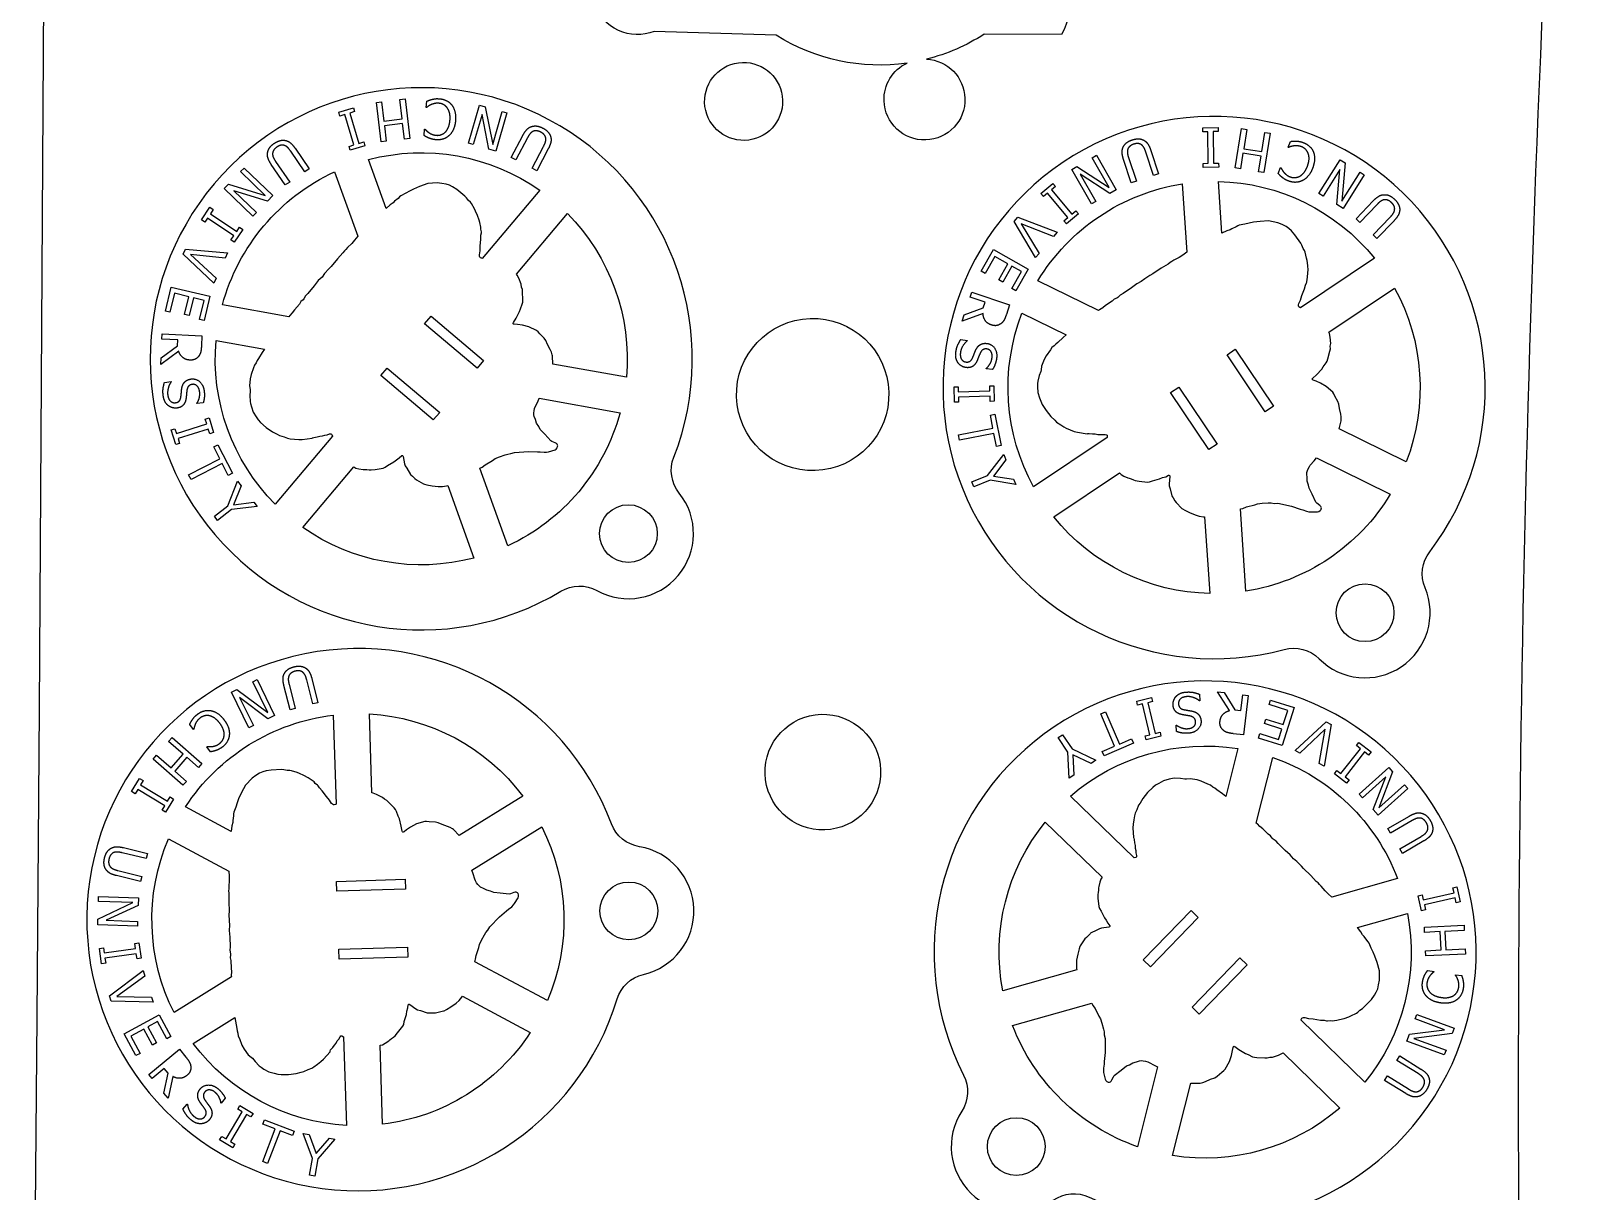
# Model space of a CAD drawing. Header units: millimetres. Extents: x 0 to 86, y 0 to 264.
# Drawn here: x 0 to 85.7, y 35.2 to 99.4 of the extents above; entities that cross this region are included whole.
import ezdxf

# ---------------------------------------------------------------- set-up
doc = ezdxf.new("R2010")
doc.units = ezdxf.units.MM
doc.layers.add('SCRAP_OUTLINE', color=8, linetype='Continuous')

msp = doc.modelspace()

# ---------------------------------------------------------------- linework, layer by layer
for points in [[(31.318, 68.397, 0.821365), (35.872, 73.795, -0.267689), (35.571, 75.771, 6.023346), (29.32, 68.362, -0.267689)], [(71.28, 64.626, 0.821365), (77.147, 68.559, -0.267689), (77.402, 70.541, 6.023346), (69.35, 65.142, -0.267689)], [(24.976, 86.777), (24.944, 86.782), (24.874, 86.812), (24.843, 86.847), (24.821, 86.907), (24.819, 86.972), (24.864, 87.187), (24.866, 87.449), (24.902, 87.846), (24.897, 88.063), (24.924, 88.195), (24.925, 88.246), (24.89, 88.401), (24.894, 88.504), (24.838, 88.76), (24.804, 88.891), (24.718, 89.147), (24.608, 89.394), (24.544, 89.513), (24.375, 89.811), (24.325, 89.88), (24.213, 89.981), (24.103, 90.124), (24.008, 90.217), (23.568, 90.583), (23.326, 90.736), (23.152, 90.821), (22.968, 90.889), (22.732, 90.924), (22.478, 90.95), (21.955, 90.914), (21.507, 90.758), (21.169, 90.613), (20.951, 90.499), (20.737, 90.376), (20.463, 90.235), (20.398, 90.182), (20.314, 90.095), (20.12, 89.939), (20.041, 89.846), (19.883, 89.74), (19.655, 89.544), (18.682, 92.241, -0.221398), (28.155, 90.545)], [(10.594, 84.207, -0.221398), (16.8, 91.563), (18.085, 88.003), (17.91, 87.788), (17.749, 87.605), (17.516, 87.375), (17.432, 87.276), (17.347, 87.199), (17.265, 87.083), (16.959, 86.755), (16.605, 86.336), (16.475, 86.206), (16.252, 85.942), (16.106, 85.746), (15.902, 85.546), (15.68, 85.254), (15.326, 84.835), (15.194, 84.707), (15.1, 84.538), (15.055, 84.485), (14.928, 84.386), (14.854, 84.249), (14.579, 83.923), (14.459, 83.758), (14.319, 83.61), (14.277, 83.547)], [(55.718, 85.535, -0.221398), (63.711, 90.895), (63.964, 87.119), (63.738, 86.961), (63.531, 86.829), (63.245, 86.673), (63.136, 86.6), (63.033, 86.55), (62.922, 86.461), (62.538, 86.23), (62.082, 85.924), (61.921, 85.836), (61.634, 85.643), (61.44, 85.496), (61.188, 85.359), (60.895, 85.14), (60.439, 84.834), (60.277, 84.748), (60.14, 84.611), (60.082, 84.573), (59.933, 84.512), (59.824, 84.401), (59.469, 84.164), (59.309, 84.038), (59.133, 83.935), (59.076, 83.886)], [(70.251, 84.041), (70.221, 84.055), (70.162, 84.103), (70.142, 84.145), (70.138, 84.209), (70.154, 84.272), (70.256, 84.466), (70.33, 84.717), (70.474, 85.09), (70.529, 85.299), (70.592, 85.418), (70.607, 85.468), (70.616, 85.627), (70.648, 85.724), (70.664, 85.986), (70.668, 86.121), (70.656, 86.391), (70.618, 86.658), (70.59, 86.79), (70.509, 87.123), (70.48, 87.204), (70.401, 87.331), (70.334, 87.499), (70.269, 87.614), (69.946, 88.088), (69.755, 88.301), (69.612, 88.431), (69.453, 88.547), (69.236, 88.646), (68.999, 88.741), (68.487, 88.85), (68.013, 88.824), (67.648, 88.778), (67.408, 88.729), (67.168, 88.669), (66.866, 88.609), (66.788, 88.576), (66.684, 88.515), (66.454, 88.42), (66.353, 88.352), (66.172, 88.294), (65.899, 88.167), (65.706, 91.029, -0.221398), (74.345, 86.787)], [(28.883, 80.931), (28.856, 81.385), (28.847, 81.445), (28.8, 81.597), (28.735, 81.739), (28.583, 82.015), (28.492, 82.232), (28.39, 82.361), (28.152, 82.607), (28.062, 82.717), (27.984, 82.786), (27.545, 82.991), (27.193, 83.078), (26.929, 83.117), (26.747, 83.13), (26.705, 83.143), (26.69, 83.156), (26.682, 83.186), (26.699, 83.225), (26.847, 83.466), (27.041, 83.834), (27.082, 83.986), (27.19, 84.241), (27.212, 84.355), (27.216, 84.474), (27.204, 84.926), (27.194, 85.047), (27.149, 85.192), (27.129, 85.345), (26.999, 85.675), (26.907, 85.848), (26.862, 85.911), (29.683, 89.255, -0.221398), (32.95, 80.202)], [(72.395, 77.345), (72.494, 77.789), (72.502, 77.849), (72.499, 78.008), (72.476, 78.163), (72.406, 78.47), (72.378, 78.703), (72.315, 78.856), (72.154, 79.158), (72.098, 79.288), (72.042, 79.376), (71.677, 79.694), (71.362, 79.874), (71.12, 79.985), (70.948, 80.047), (70.911, 80.072), (70.9, 80.088), (70.901, 80.119), (70.928, 80.152), (71.136, 80.343), (71.424, 80.644), (71.505, 80.778), (71.679, 80.993), (71.732, 81.096), (71.769, 81.21), (71.883, 81.648), (71.906, 81.767), (71.903, 81.919), (71.926, 82.071), (71.891, 82.424), (71.851, 82.616), (71.825, 82.689), (75.459, 85.126, -0.221398), (76.104, 75.523)], [(57.284, 82.538), (57.116, 82.399), (56.82, 82.128), (56.71, 82.036), (56.626, 81.943), (56.499, 81.841), (56.415, 81.711), (56.178, 81.389), (56.061, 81.18), (55.916, 80.817), (55.901, 80.608), (55.885, 80.524), (55.798, 80.294), (55.716, 79.98), (55.707, 79.854), (55.705, 79.666), (55.721, 79.348), (55.806, 79.063), (55.874, 78.871), (55.958, 78.699), (56.171, 78.353), (56.444, 78.021), (56.659, 77.823), (56.758, 77.718), (56.981, 77.574), (57.15, 77.449), (57.281, 77.383), (57.502, 77.29), (57.728, 77.207), (57.908, 77.154), (58.452, 77.067), (58.488, 77.082), (58.557, 77.092), (58.737, 77.065), (58.896, 77.061), (59.043, 77.035), (59.174, 77.042), (59.312, 77.029), (59.449, 77.032), (59.516, 77.019), (59.552, 76.992), (59.56, 76.978), (59.562, 76.874), (55.481, 74.137, -0.221398), (54.836, 83.74)], [(12.926, 81.757), (12.803, 81.578), (12.594, 81.236), (12.513, 81.118), (12.457, 81.005), (12.363, 80.872), (12.319, 80.723), (12.18, 80.349), (12.125, 80.115), (12.086, 79.726), (12.128, 79.521), (12.136, 79.436), (12.116, 79.191), (12.124, 78.867), (12.15, 78.743), (12.2, 78.562), (12.303, 78.26), (12.463, 78.01), (12.581, 77.844), (12.71, 77.702), (13.01, 77.428), (13.363, 77.184), (13.625, 77.054), (13.749, 76.98), (14.004, 76.903), (14.2, 76.829), (14.344, 76.802), (14.582, 76.773), (14.822, 76.756), (15.01, 76.754), (15.557, 76.821), (15.587, 76.846), (15.651, 76.874), (15.831, 76.897), (15.985, 76.937), (16.134, 76.953), (16.258, 76.996), (16.393, 77.021), (16.525, 77.062), (16.593, 77.068), (16.635, 77.052), (16.646, 77.041), (16.677, 76.941), (13.509, 73.186, -0.221398), (10.242, 82.238)], [(32.598, 78.234, -0.221398), (26.392, 70.878), (24.844, 75.166), (24.971, 75.234), (25.135, 75.362), (25.545, 75.601), (25.683, 75.696), (25.924, 75.799), (26.238, 75.912), (26.385, 75.954), (26.557, 75.973), (26.754, 76.04), (27.53, 76.096), (28.033, 76.07), (28.175, 76.073), (28.402, 76.058), (28.537, 76.064), (28.641, 76.082), (29.002, 76.189), (29.064, 76.227), (29.122, 76.3), (29.145, 76.365), (29.148, 76.409), (29.139, 76.452), (29.115, 76.492), (29.079, 76.526), (29.014, 76.566), (28.828, 76.639), (28.76, 76.676), (28.435, 77.048), (28.186, 77.311), (28.105, 77.477), (27.984, 77.665), (27.92, 77.856), (27.848, 78.022), (27.833, 78.114), (27.834, 78.227), (27.844, 78.341), (27.869, 78.471), (27.897, 78.561), (28.042, 78.84), (28.117, 79.036)], [(17.86, 75.241), (17.973, 75.176), (18.144, 75.133), (18.378, 75.1), (18.459, 75.094), (18.584, 75.099), (18.713, 75.077), (18.825, 75.073), (19.041, 75.098), (19.491, 75.178), (19.6, 75.218), (19.736, 75.316), (20.087, 75.525), (20.223, 75.64), (20.382, 75.742), (20.514, 75.862), (20.534, 75.868), (20.556, 75.865), (20.581, 75.845), (20.596, 75.812), (20.669, 75.409), (20.712, 75.306), (20.806, 75.162), (21.001, 74.826), (21.029, 74.794), (21.109, 74.736), (21.242, 74.606), (21.335, 74.527), (21.73, 74.302), (21.773, 74.287), (21.905, 74.251), (22.2, 74.195), (22.54, 74.157), (22.767, 74.158), (23.002, 74.185), (23.065, 74.205), (24.51, 70.199, -0.221398), (15.037, 71.896)], [(75.222, 73.728, -0.221398), (67.229, 68.368), (66.923, 72.917), (67.064, 72.947), (67.257, 73.024), (67.717, 73.142), (67.876, 73.195), (68.136, 73.227), (68.469, 73.249), (68.622, 73.249), (68.792, 73.22), (69, 73.23), (69.762, 73.07), (70.238, 72.907), (70.375, 72.87), (70.589, 72.793), (70.721, 72.762), (70.825, 72.75), (71.202, 72.753), (71.272, 72.774), (71.348, 72.828), (71.388, 72.883), (71.403, 72.925), (71.406, 72.969), (71.395, 73.014), (71.369, 73.057), (71.317, 73.113), (71.159, 73.234), (71.104, 73.289), (70.894, 73.736), (70.727, 74.057), (70.695, 74.239), (70.63, 74.453), (70.622, 74.655), (70.598, 74.834), (70.609, 74.926), (70.641, 75.035), (70.682, 75.141), (70.742, 75.26), (70.794, 75.338), (71.01, 75.567), (71.136, 75.735)], [(60.23, 74.914), (60.321, 74.82), (60.473, 74.732), (60.69, 74.635), (60.765, 74.608), (60.888, 74.578), (61.005, 74.521), (61.111, 74.487), (61.327, 74.451), (61.781, 74.403), (61.897, 74.412), (62.054, 74.469), (62.449, 74.573), (62.612, 74.646), (62.793, 74.7), (62.953, 74.779), (62.974, 74.779), (62.994, 74.77), (63.013, 74.744), (63.018, 74.708), (62.977, 74.301), (62.99, 74.19), (63.04, 74.025), (63.136, 73.649), (63.154, 73.61), (63.215, 73.533), (63.306, 73.371), (63.374, 73.27), (63.692, 72.945), (63.729, 72.918), (63.845, 72.847), (64.115, 72.712), (64.431, 72.582), (64.648, 72.52), (64.882, 72.482), (64.948, 72.483), (65.234, 68.234, -0.221398), (56.595, 72.476)], [(33.898, 47.167, 0.821365), (33.671, 54.226, -0.267689), (32.125, 55.493, 6.023346), (32.437, 45.804, -0.267689)], [(51.505, 39.596, 0.821365), (56.572, 34.676, -0.267689), (58.564, 34.839, 6.023346), (51.609, 41.591, -0.267689)], [(16.887, 56.583), (16.859, 56.565), (16.787, 56.54), (16.741, 56.545), (16.684, 56.576), (16.639, 56.623), (16.529, 56.812), (16.356, 57.008), (16.116, 57.328), (15.968, 57.486), (15.899, 57.602), (15.865, 57.641), (15.736, 57.732), (15.67, 57.811), (15.457, 57.964), (15.344, 58.039), (15.109, 58.171), (14.862, 58.281), (14.735, 58.327), (14.41, 58.435), (14.326, 58.453), (14.176, 58.453), (13.998, 58.486), (13.866, 58.491), (13.294, 58.468), (13.011, 58.42), (12.825, 58.367), (12.643, 58.294), (12.444, 58.163), (12.238, 58.012), (11.873, 57.635), (11.645, 57.22), (11.491, 56.886), (11.405, 56.656), (11.328, 56.421), (11.219, 56.133), (11.206, 56.049), (11.202, 55.929), (11.162, 55.683), (11.166, 55.562), (11.119, 55.377), (11.081, 55.078), (8.552, 56.432, -0.221398), (16.728, 61.509)], [(23.702, 54.852), (23.378, 55.172), (23.331, 55.21), (23.195, 55.292), (23.051, 55.354), (22.754, 55.458), (22.541, 55.558), (22.378, 55.585), (22.037, 55.609), (21.896, 55.63), (21.792, 55.629), (21.329, 55.489), (21.01, 55.317), (20.787, 55.17), (20.643, 55.057), (20.603, 55.039), (20.583, 55.039), (20.558, 55.056), (20.544, 55.096), (20.492, 55.374), (20.39, 55.777), (20.319, 55.917), (20.229, 56.179), (20.169, 56.278), (20.092, 56.37), (19.781, 56.698), (19.692, 56.782), (19.562, 56.859), (19.445, 56.959), (19.128, 57.117), (18.943, 57.185), (18.868, 57.201), (18.727, 61.574, -0.221398), (27.212, 57.033)], [(66.116, 57.011), (65.945, 57.146), (65.618, 57.379), (65.506, 57.467), (65.398, 57.531), (65.271, 57.634), (65.126, 57.689), (64.762, 57.854), (64.533, 57.925), (64.148, 57.991), (63.94, 57.963), (63.855, 57.961), (63.612, 57.997), (63.288, 58.012), (63.162, 57.995), (62.979, 57.958), (62.67, 57.877), (62.41, 57.734), (62.236, 57.628), (62.085, 57.509), (61.79, 57.229), (61.523, 56.894), (61.374, 56.641), (61.292, 56.523), (61.198, 56.275), (61.11, 56.084), (61.073, 55.942), (61.027, 55.707), (60.994, 55.468), (60.979, 55.28), (61.007, 54.731), (61.03, 54.699), (61.054, 54.634), (61.064, 54.452), (61.094, 54.296), (61.099, 54.146), (61.133, 54.019), (61.149, 53.882), (61.18, 53.749), (61.181, 53.68), (61.162, 53.639), (61.151, 53.629), (61.049, 53.605), (57.524, 57.028, -0.221398), (66.782, 59.655)], [(68.722, 59.166, -0.221398), (75.626, 52.462), (71.986, 51.429), (71.784, 51.618), (71.612, 51.792), (71.4, 52.04), (71.306, 52.131), (71.236, 52.221), (71.125, 52.311), (70.82, 52.639), (70.426, 53.021), (70.306, 53.16), (70.058, 53.401), (69.873, 53.561), (69.687, 53.778), (69.412, 54.02), (69.018, 54.402), (68.9, 54.543), (68.737, 54.648), (68.688, 54.697), (68.598, 54.83), (68.466, 54.914), (68.16, 55.211), (68.004, 55.342), (67.866, 55.492), (67.807, 55.538)], [(28.267, 55.334, -0.221398), (28.577, 45.715), (24.557, 47.866), (24.607, 48.001), (24.643, 48.206), (24.787, 48.658), (24.827, 48.821), (24.937, 49.059), (25.095, 49.353), (25.175, 49.482), (25.29, 49.612), (25.392, 49.793), (25.932, 50.354), (26.323, 50.672), (26.427, 50.768), (26.605, 50.909), (26.701, 51.004), (26.766, 51.087), (26.963, 51.408), (26.984, 51.478), (26.978, 51.571), (26.952, 51.635), (26.924, 51.669), (26.889, 51.695), (26.845, 51.709), (26.795, 51.71), (26.719, 51.696), (26.533, 51.626), (26.457, 51.608), (25.967, 51.667), (25.606, 51.695), (25.435, 51.765), (25.219, 51.824), (25.044, 51.923), (24.879, 51.997), (24.806, 52.056), (24.731, 52.141), (24.663, 52.232), (24.594, 52.346), (24.555, 52.431), (24.476, 52.736), (24.4, 52.932)], [(59.271, 52.544), (59.198, 52.436), (59.143, 52.268), (59.093, 52.036), (59.083, 51.957), (59.079, 51.831), (59.047, 51.704), (59.036, 51.593), (59.046, 51.375), (59.094, 50.92), (59.126, 50.809), (59.215, 50.667), (59.399, 50.302), (59.504, 50.159), (59.595, 49.993), (59.705, 49.853), (59.71, 49.832), (59.705, 49.81), (59.683, 49.787), (59.65, 49.774), (59.242, 49.729), (59.137, 49.693), (58.986, 49.61), (58.637, 49.439), (58.604, 49.413), (58.54, 49.337), (58.401, 49.214), (58.316, 49.127), (58.064, 48.748), (58.046, 48.707), (58.001, 48.578), (57.925, 48.287), (57.863, 47.95), (57.848, 47.724), (57.859, 47.488), (57.874, 47.424), (53.777, 46.261, -0.221398), (56.131, 55.593)], [(7.918, 45.049, -0.221398), (7.609, 54.668), (10.945, 52.883), (10.959, 52.606), (10.962, 52.362), (10.942, 52.036), (10.947, 51.905), (10.934, 51.791), (10.951, 51.65), (10.943, 51.202), (10.961, 50.653), (10.951, 50.47), (10.962, 50.125), (10.984, 49.881), (10.967, 49.596), (10.997, 49.231), (11.015, 48.682), (11.002, 48.499), (11.046, 48.31), (11.048, 48.241), (11.02, 48.082), (11.056, 47.931), (11.07, 47.504), (11.091, 47.302), (11.086, 47.098), (11.097, 47.024)], [(70.282, 44.64), (70.289, 44.672), (70.324, 44.739), (70.361, 44.768), (70.423, 44.786), (70.488, 44.783), (70.699, 44.723), (70.96, 44.703), (71.354, 44.639), (71.571, 44.629), (71.7, 44.593), (71.752, 44.588), (71.909, 44.613), (72.01, 44.601), (72.27, 44.64), (72.403, 44.664), (72.665, 44.732), (72.918, 44.825), (73.041, 44.88), (73.35, 45.028), (73.423, 45.073), (73.531, 45.177), (73.682, 45.277), (73.781, 45.365), (74.177, 45.779), (74.346, 46.01), (74.444, 46.178), (74.524, 46.357), (74.576, 46.59), (74.619, 46.841), (74.62, 47.365), (74.496, 47.823), (74.374, 48.17), (74.276, 48.395), (74.168, 48.617), (74.047, 48.901), (73.998, 48.97), (73.917, 49.059), (73.776, 49.264), (73.688, 49.349), (73.594, 49.514), (73.413, 49.755), (76.172, 50.538, -0.221398), (73.819, 41.206)], [(19.317, 43.248), (19.444, 43.275), (19.6, 43.358), (19.797, 43.49), (19.86, 43.54), (19.951, 43.627), (20.061, 43.697), (20.146, 43.769), (20.291, 43.933), (20.572, 44.293), (20.626, 44.395), (20.661, 44.559), (20.782, 44.949), (20.806, 45.126), (20.856, 45.308), (20.874, 45.485), (20.885, 45.503), (20.904, 45.516), (20.936, 45.517), (20.969, 45.503), (21.292, 45.253), (21.394, 45.205), (21.56, 45.16), (21.93, 45.041), (21.972, 45.036), (22.07, 45.047), (22.255, 45.039), (22.377, 45.043), (22.821, 45.14), (22.864, 45.157), (22.986, 45.219), (23.243, 45.375), (23.521, 45.574), (23.689, 45.726), (23.845, 45.904), (23.879, 45.961), (27.633, 43.951, -0.221398), (19.458, 38.873)], [(61.228, 37.633, -0.221398), (54.323, 44.337), (58.709, 45.582), (58.768, 45.45), (58.884, 45.278), (59.094, 44.852), (59.179, 44.707), (59.264, 44.46), (59.356, 44.139), (59.387, 43.99), (59.395, 43.817), (59.447, 43.616), (59.449, 42.837), (59.388, 42.337), (59.381, 42.195), (59.35, 41.97), (59.347, 41.835), (59.357, 41.73), (59.439, 41.363), (59.473, 41.298), (59.542, 41.235), (59.605, 41.207), (59.649, 41.201), (59.692, 41.208), (59.734, 41.228), (59.77, 41.262), (59.814, 41.325), (59.9, 41.504), (59.942, 41.57), (60.336, 41.868), (60.615, 42.098), (60.786, 42.167), (60.983, 42.275), (61.178, 42.325), (61.348, 42.386), (61.441, 42.394), (61.554, 42.386), (61.666, 42.367), (61.795, 42.334), (61.882, 42.299), (62.151, 42.135), (62.341, 42.047)], [(11.29, 44.789), (11.319, 44.574), (11.392, 44.179), (11.412, 44.037), (11.446, 43.916), (11.465, 43.754), (11.531, 43.614), (11.678, 43.243), (11.794, 43.033), (12.025, 42.717), (12.194, 42.593), (12.256, 42.536), (12.406, 42.341), (12.629, 42.105), (12.731, 42.03), (12.889, 41.929), (13.167, 41.773), (13.454, 41.695), (13.652, 41.65), (13.843, 41.631), (14.25, 41.628), (14.675, 41.684), (14.958, 41.762), (15.099, 41.789), (15.339, 41.903), (15.534, 41.979), (15.66, 42.055), (15.856, 42.193), (16.046, 42.341), (16.187, 42.466), (16.549, 42.881), (16.555, 42.92), (16.583, 42.983), (16.702, 43.121), (16.789, 43.254), (16.889, 43.365), (16.953, 43.48), (17.036, 43.59), (17.107, 43.708), (17.153, 43.757), (17.195, 43.774), (17.211, 43.773), (17.301, 43.719), (17.459, 38.809, -0.221398), (8.974, 43.35)], [(64.178, 41.15), (64.633, 41.146), (64.693, 41.151), (64.848, 41.186), (64.995, 41.241), (65.28, 41.374), (65.503, 41.449), (65.639, 41.543), (65.901, 41.762), (66.017, 41.845), (66.091, 41.918), (66.327, 42.341), (66.437, 42.686), (66.495, 42.947), (66.52, 43.128), (66.537, 43.169), (66.551, 43.182), (66.581, 43.188), (66.619, 43.169), (66.849, 43.005), (67.203, 42.786), (67.351, 42.734), (67.598, 42.609), (67.71, 42.579), (67.829, 42.566), (68.281, 42.546), (68.402, 42.548), (68.55, 42.583), (68.704, 42.592), (69.041, 42.699), (69.221, 42.779), (69.287, 42.819), (72.426, 39.771, -0.221398), (63.167, 37.144)]]:
    msp.add_lwpolyline(points, format="xyb", close=True)
for points in [[(17.094, 94.65), (17.029, 94.865), (17.845, 95.111), (17.91, 94.896), (17.642, 94.815), (18.148, 93.139), (18.416, 93.22), (18.481, 93.005), (17.665, 92.759), (17.6, 92.974), (17.868, 93.055), (17.362, 94.731)], [(19.373, 93.225), (19.115, 95.409), (19.405, 95.444), (19.532, 94.374), (20.537, 94.493), (20.411, 95.562), (20.701, 95.597), (20.959, 93.412), (20.669, 93.378), (20.568, 94.235), (19.562, 94.116), (19.663, 93.259)], [(24.217, 93.143), (24.827, 95.257), (25.142, 95.166), (25.551, 93.074), (26.077, 94.896), (26.339, 94.821), (25.729, 92.707), (25.33, 92.822), (24.962, 94.741), (24.479, 93.068)], [(64.844, 93.782), (64.841, 94.006), (65.693, 94.018), (65.696, 93.794), (65.416, 93.79), (65.441, 92.039), (65.721, 92.043), (65.724, 91.819), (64.872, 91.806), (64.869, 92.031), (65.149, 92.035), (65.124, 93.786)], [(66.642, 91.783), (66.996, 93.955), (67.284, 93.908), (67.111, 92.845), (68.111, 92.682), (68.284, 93.745), (68.572, 93.698), (68.218, 91.526), (67.93, 91.573), (68.069, 92.425), (67.069, 92.588), (66.93, 91.736)], [(12.283, 89.113), (10.7, 90.641), (10.928, 90.877), (12.969, 90.26), (11.604, 91.577), (11.793, 91.774), (13.376, 90.246), (13.088, 89.947), (11.219, 90.519), (12.473, 89.309)], [(58.694, 89.786), (57.593, 91.69), (57.877, 91.855), (59.669, 90.699), (58.72, 92.342), (58.956, 92.478), (60.057, 90.573), (59.697, 90.365), (58.058, 91.43), (58.93, 89.922)], [(71.275, 90.37), (72.444, 92.234), (72.722, 92.06), (72.539, 89.936), (73.547, 91.543), (73.778, 91.398), (72.609, 89.534), (72.257, 89.755), (72.432, 91.701), (71.507, 90.225)], [(56.035, 90.196), (55.891, 90.368), (56.543, 90.916), (56.688, 90.744), (56.473, 90.564), (57.6, 89.224), (57.814, 89.404), (57.959, 89.232), (57.306, 88.684), (57.162, 88.856), (57.376, 89.036), (56.249, 90.376)], [(9.615, 88.775), (9.429, 88.9), (9.905, 89.607), (10.091, 89.482), (9.935, 89.249), (11.387, 88.272), (11.543, 88.504), (11.729, 88.378), (11.253, 87.671), (11.067, 87.797), (11.223, 88.029), (9.771, 89.007)], [(55.788, 87.049), (55.595, 86.822), (54.407, 88.823), (54.611, 89.064), (56.779, 88.219), (56.576, 87.979), (54.788, 88.696)], [(10.244, 85.682), (10.122, 85.411), (8.428, 87.007), (8.558, 87.294), (10.875, 87.079), (10.746, 86.793), (8.83, 86.99)], [(52.585, 86.065), (53.263, 87.262), (55.177, 86.178), (54.499, 84.981), (54.273, 85.109), (54.807, 86.052), (54.282, 86.349), (53.784, 85.469), (53.558, 85.598), (54.056, 86.477), (53.345, 86.88), (52.811, 85.936)], [(7.437, 83.853), (7.759, 85.191), (9.898, 84.677), (9.576, 83.338), (9.323, 83.399), (9.576, 84.453), (8.99, 84.594), (8.754, 83.611), (8.501, 83.672), (8.737, 84.655), (7.943, 84.846), (7.69, 83.792)], [(24.69, 80.711), (21.785, 83.162), (22.139, 83.582), (25.044, 81.13)], [(68.304, 78.289), (66.187, 81.446), (66.642, 81.752), (68.76, 78.595)], [(22.265, 77.836), (19.36, 80.288), (19.714, 80.707), (22.619, 78.256)], [(51.329, 78.82), (51.105, 78.813), (51.081, 79.665), (51.306, 79.672), (51.314, 79.392), (53.064, 79.44), (53.056, 79.719), (53.281, 79.725), (53.304, 78.874), (53.079, 78.867), (53.072, 79.147), (51.322, 79.099)], [(65.18, 76.194), (63.063, 79.352), (63.519, 79.657), (65.636, 76.5)], [(51.384, 76.722), (51.328, 77.009), (53.231, 77.383), (53.089, 78.107), (53.345, 78.157), (53.685, 76.421), (53.43, 76.371), (53.288, 77.096)], [(8.227, 76.542), (8.013, 76.474), (7.756, 77.287), (7.97, 77.355), (8.054, 77.088), (9.723, 77.616), (9.639, 77.883), (9.853, 77.951), (10.11, 77.138), (9.896, 77.071), (9.812, 77.337), (8.143, 76.809)], [(8.858, 74.541), (8.725, 74.802), (10.452, 75.685), (10.115, 76.342), (10.347, 76.461), (11.153, 74.886), (10.921, 74.768), (10.585, 75.425)], [(54.378, 74.562), (54.494, 74.274), (53.079, 74.506), (52.176, 74.143), (52.066, 74.414), (52.941, 74.766), (53.83, 75.925), (53.951, 75.624), (53.265, 74.735)], [(12.331, 73.29), (12.522, 73.045), (11.098, 72.878), (10.33, 72.28), (10.15, 72.511), (10.894, 73.09), (11.429, 74.449), (11.628, 74.193), (11.214, 73.149)], [(12.062, 60.805), (11.101, 62.784), (11.396, 62.928), (13.101, 61.647), (12.272, 63.353), (12.517, 63.472), (13.478, 61.493), (13.105, 61.312), (11.547, 62.491), (12.308, 60.925)], [(59.201, 61.572), (59.47, 61.687), (60.231, 59.903), (60.909, 60.192), (61.012, 59.953), (59.385, 59.259), (59.283, 59.499), (59.962, 59.788)], [(61.241, 62.062), (61.188, 62.281), (62.016, 62.48), (62.069, 62.262), (61.797, 62.196), (62.208, 60.495), (62.48, 60.56), (62.532, 60.342), (61.704, 60.142), (61.651, 60.36), (61.923, 60.426), (61.513, 62.128)], [(68.588, 62.34), (69.901, 61.926), (69.239, 59.828), (67.926, 60.242), (68.005, 60.491), (69.038, 60.164), (69.22, 60.739), (68.256, 61.043), (68.334, 61.292), (69.298, 60.987), (69.544, 61.766), (68.51, 62.092)], [(70.217, 59.412), (69.955, 59.554), (71.666, 61.131), (71.943, 60.982), (71.567, 58.685), (71.291, 58.834), (71.621, 60.732)], [(8.408, 57.625), (6.755, 59.076), (6.948, 59.296), (7.757, 58.585), (8.425, 59.347), (7.615, 60.057), (7.808, 60.277), (9.462, 58.826), (9.269, 58.606), (8.62, 59.175), (7.953, 58.414), (8.601, 57.845)], [(57.71, 58.195), (57.453, 58.022), (57.385, 59.454), (56.842, 60.262), (57.085, 60.425), (57.611, 59.643), (58.929, 59.014), (58.66, 58.833), (57.648, 59.319)], [(73.347, 59.824), (73.485, 60.001), (74.157, 59.477), (74.019, 59.3), (73.798, 59.472), (72.721, 58.092), (72.942, 57.92), (72.804, 57.743), (72.132, 58.267), (72.27, 58.444), (72.491, 58.272), (73.567, 59.652)], [(73.498, 57.139), (75.132, 58.612), (75.352, 58.368), (74.594, 56.375), (76.004, 57.645), (76.186, 57.442), (74.552, 55.969), (74.274, 56.278), (74.975, 58.102), (73.681, 56.936)], [(5.761, 57.159), (5.569, 57.275), (6.01, 58.004), (6.203, 57.888), (6.058, 57.649), (7.555, 56.742), (7.7, 56.981), (7.892, 56.865), (7.451, 56.136), (7.259, 56.252), (7.404, 56.492), (5.906, 57.398)], [(20.733, 51.883), (16.934, 51.761), (16.916, 52.309), (20.716, 52.432)], [(5.891, 49.826), (3.692, 49.902), (3.703, 50.229), (5.633, 51.137), (3.737, 51.202), (3.746, 51.475), (5.945, 51.399), (5.931, 50.984), (4.159, 50.158), (5.9, 50.098)], [(78.686, 51.954), (78.905, 52.003), (79.094, 51.173), (78.875, 51.123), (78.812, 51.396), (77.105, 51.007), (77.167, 50.734), (76.948, 50.685), (76.759, 51.516), (76.978, 51.565), (77.04, 51.292), (78.748, 51.681)], [(61.553, 47.968), (64.201, 50.695), (64.594, 50.313), (61.946, 47.586)], [(77.105, 49.78), (79.302, 49.885), (79.316, 49.593), (78.241, 49.541), (78.289, 48.53), (79.365, 48.581), (79.379, 48.289), (77.181, 48.184), (77.167, 48.476), (78.029, 48.517), (77.981, 49.529), (77.119, 49.488)], [(4.134, 47.789), (3.912, 47.757), (3.793, 48.601), (4.015, 48.632), (4.054, 48.355), (5.788, 48.6), (5.748, 48.877), (5.971, 48.909), (6.09, 48.065), (5.868, 48.034), (5.829, 48.311), (4.095, 48.066)], [(20.854, 48.124), (17.055, 48.002), (17.037, 48.551), (20.837, 48.673)], [(64.251, 45.348), (66.899, 48.076), (67.293, 47.693), (64.645, 44.966)], [(6.671, 45.911), (6.762, 45.628), (4.436, 45.681), (4.34, 45.981), (6.205, 47.372), (6.301, 47.073), (4.745, 45.937)], [(5.809, 42.673), (5.153, 43.883), (7.087, 44.932), (7.743, 43.722), (7.514, 43.598), (6.997, 44.551), (6.468, 44.264), (6.95, 43.375), (6.721, 43.251), (6.239, 44.14), (5.521, 43.75), (6.038, 42.797)], [(76.686, 44.953), (78.752, 44.198), (78.639, 43.89), (76.523, 43.627), (78.305, 42.975), (78.211, 42.719), (76.145, 43.475), (76.288, 43.865), (78.228, 44.099), (76.592, 44.697)], [(11.288, 37.769), (11.174, 37.576), (10.439, 38.007), (10.553, 38.201), (10.795, 38.059), (11.681, 39.569), (11.44, 39.71), (11.554, 39.904), (12.289, 39.472), (12.175, 39.279), (11.933, 39.421), (11.047, 37.911)], [(13.096, 36.705), (12.823, 36.809), (13.515, 38.621), (12.825, 38.884), (12.918, 39.127), (14.57, 38.496), (14.477, 38.253), (13.788, 38.517)], [(16.514, 38.099), (16.82, 38.045), (15.873, 36.967), (15.702, 36.009), (15.415, 36.06), (15.58, 36.988), (15.068, 38.356), (15.387, 38.299), (15.778, 37.247)]]:
    msp.add_lwpolyline(points, close=True)
for points in [[(21.899, 95.125), (21.878, 95.127), (21.907, 95.475)], [(21.751, 93.578), (21.779, 93.929), (21.803, 93.927)], [(27.48, 93.45), (26.836, 92.23), (26.577, 92.366), (27.218, 93.58)], [(14.616, 92.867), (15.39, 91.733), (15.148, 91.568), (14.375, 92.702)], [(28.626, 92.837), (27.985, 91.623), (27.727, 91.759), (28.367, 92.974)], [(61.971, 92.751), (62.402, 91.448), (62.124, 91.356), (61.693, 92.659)], [(69.594, 92.914), (69.574, 92.922), (69.698, 93.249)], [(13.538, 92.141), (14.316, 91.001), (14.074, 90.836), (13.301, 91.97)], [(60.735, 92.35), (61.168, 91.04), (60.89, 90.948), (60.459, 92.251)], [(69.025, 91.467), (69.149, 91.798), (69.171, 91.789)], [(74.497, 89.766), (73.541, 88.77), (73.33, 88.972), (74.281, 89.963)], [(75.43, 88.861), (74.479, 87.87), (74.268, 88.073), (75.219, 89.063)], [(52.684, 83.73), (51.527, 83.295), (51.648, 83.654), (52.7, 84.033), (52.807, 84.351), (51.978, 84.631), (52.071, 84.908), (54.156, 84.204), (53.975, 83.667)], [(8.176, 81.636), (7.184, 80.898), (7.201, 81.278), (8.108, 81.932), (8.123, 82.267), (7.249, 82.307), (7.262, 82.599), (9.46, 82.498), (9.434, 81.931)], [(51.45, 82.286), (51.814, 82.236), (51.811, 82.215)], [(53.205, 80.622), (52.859, 80.67), (52.862, 80.691)], [(7.388, 79.908), (7.751, 79.96), (7.754, 79.939)], [(9.534, 78.792), (9.188, 78.742), (9.185, 78.764)], [(15.544, 63.528), (15.88, 62.197), (15.597, 62.126), (15.26, 63.457)], [(14.282, 63.217), (14.62, 61.879), (14.337, 61.807), (14, 63.138)], [(64.656, 62.665), (64.683, 62.298), (64.662, 62.297)], [(66.326, 61.758), (65.659, 62.799), (66.036, 62.755), (66.625, 61.805), (66.958, 61.766), (67.06, 62.636), (67.35, 62.602), (67.096, 60.417), (66.532, 60.482)], [(9.014, 60.728), (8.997, 60.715), (8.785, 60.993)], [(63.394, 60.602), (63.368, 60.95), (63.39, 60.952)], [(9.939, 59.478), (9.725, 59.759), (9.744, 59.773)], [(76.431, 55.676), (75.239, 54.98), (75.092, 55.232), (76.277, 55.924)], [(5.113, 54.176), (6.446, 53.851), (6.377, 53.567), (5.043, 53.892)], [(77.08, 54.55), (75.895, 53.857), (75.747, 54.11), (76.933, 54.802)], [(4.798, 52.915), (6.138, 52.588), (6.069, 52.304), (4.735, 52.63)], [(77.291, 47.383), (77.64, 47.33), (77.637, 47.307)], [(78.825, 47.127), (78.828, 47.148), (79.173, 47.095)], [(7.842, 41.521), (7.598, 40.308), (7.357, 40.602), (7.593, 41.695), (7.38, 41.954), (6.704, 41.399), (6.518, 41.625), (8.219, 43.02), (8.579, 42.582)], [(76.764, 41.677), (75.592, 42.404), (75.746, 42.653), (76.912, 41.929)], [(76.073, 40.576), (74.906, 41.3), (75.061, 41.548), (76.227, 40.825)], [(10.753, 40.316), (10.53, 40.047), (10.513, 40.061)], [(8.412, 39.709), (8.647, 39.991), (8.664, 39.977)]]:
    msp.add_lwpolyline(points)
for centre in [(33.06, 71.547), (73.824, 67.173), (33.085, 50.674), (54.526, 37.638)]:
    msp.add_circle(centre, 1.6)
for points in [[(22.146, 95.282), (22.063, 95.242), (21.936, 95.156), (21.899, 95.125)], [(21.907, 95.475), (21.982, 95.503), (22.115, 95.555), (22.208, 95.576)], [(22.58, 95.355), (22.454, 95.366), (22.234, 95.321), (22.146, 95.282)], [(22.208, 95.576), (22.307, 95.6), (22.473, 95.618), (22.604, 95.607)], [(23.04, 95.098), (22.957, 95.214), (22.719, 95.344), (22.58, 95.355)], [(22.604, 95.607), (22.818, 95.59), (23.166, 95.416), (23.286, 95.262)], [(23.188, 94.418), (23.207, 94.644), (23.125, 94.978), (23.04, 95.098)], [(23.286, 95.262), (23.406, 95.109), (23.515, 94.67), (23.492, 94.393)], [(22.938, 93.771), (23.04, 93.876), (23.171, 94.207), (23.188, 94.418)], [(23.492, 94.393), (23.469, 94.118), (23.295, 93.721), (23.15, 93.581)], [(22.031, 93.426), (21.962, 93.455), (21.82, 93.532), (21.751, 93.578)], [(21.803, 93.927), (21.839, 93.889), (21.951, 93.779), (22.035, 93.724)], [(22.412, 93.337), (22.302, 93.346), (22.111, 93.394), (22.031, 93.426)], [(22.035, 93.724), (22.114, 93.671), (22.307, 93.596), (22.435, 93.586)], [(23.15, 93.581), (23.006, 93.444), (22.634, 93.319), (22.412, 93.337)], [(22.435, 93.586), (22.575, 93.574), (22.835, 93.669), (22.938, 93.771)], [(27.218, 93.58), (27.325, 93.783), (27.56, 94.03), (27.717, 94.075)], [(27.767, 93.792), (27.679, 93.744), (27.549, 93.581), (27.48, 93.45)], [(27.717, 94.075), (27.858, 94.117), (28.151, 94.076), (28.33, 93.981)], [(28.214, 93.76), (28.092, 93.824), (27.861, 93.844), (27.767, 93.792)], [(28.491, 93.41), (28.481, 93.517), (28.343, 93.692), (28.214, 93.76)], [(28.33, 93.981), (28.502, 93.89), (28.71, 93.665), (28.753, 93.528)], [(28.367, 92.974), (28.439, 93.109), (28.501, 93.31), (28.491, 93.41)], [(28.753, 93.528), (28.802, 93.373), (28.736, 93.045), (28.626, 92.837)], [(60.942, 93.331), (61.126, 93.392), (61.432, 93.386), (61.561, 93.322)], [(13.301, 91.97), (13.171, 92.16), (13.063, 92.483), (13.097, 92.643)], [(13.097, 92.643), (13.126, 92.787), (13.299, 93.026), (13.467, 93.141)], [(13.608, 92.935), (13.494, 92.857), (13.369, 92.662), (13.37, 92.555)], [(13.37, 92.555), (13.372, 92.455), (13.455, 92.263), (13.538, 92.141)], [(13.467, 93.141), (13.628, 93.25), (13.923, 93.329), (14.065, 93.303)], [(14.046, 93.016), (13.948, 93.056), (13.728, 93.017), (13.608, 92.935)], [(14.375, 92.702), (14.288, 92.829), (14.139, 92.978), (14.046, 93.016)], [(14.065, 93.303), (14.225, 93.274), (14.484, 93.062), (14.616, 92.867)], [(60.459, 92.251), (60.387, 92.47), (60.372, 92.81), (60.449, 92.954)], [(60.449, 92.954), (60.516, 93.085), (60.749, 93.267), (60.942, 93.331)], [(60.687, 92.794), (60.661, 92.697), (60.688, 92.49), (60.735, 92.35)], [(61.02, 93.094), (60.89, 93.051), (60.715, 92.897), (60.687, 92.794)], [(61.464, 93.051), (61.38, 93.117), (61.159, 93.14), (61.02, 93.094)], [(61.693, 92.659), (61.645, 92.805), (61.543, 92.989), (61.464, 93.051)], [(61.561, 93.322), (61.706, 93.25), (61.897, 92.975), (61.971, 92.751)], [(69.875, 92.997), (69.783, 92.982), (69.638, 92.934), (69.594, 92.914)], [(69.698, 93.249), (69.778, 93.254), (69.92, 93.267), (70.015, 93.262)], [(70.312, 92.948), (70.194, 92.993), (69.97, 93.01), (69.875, 92.997)], [(70.015, 93.262), (70.117, 93.258), (70.281, 93.23), (70.405, 93.183)], [(70.683, 92.573), (70.635, 92.708), (70.442, 92.899), (70.312, 92.948)], [(70.405, 93.183), (70.605, 93.108), (70.892, 92.845), (70.965, 92.663)], [(70.638, 91.879), (70.718, 92.091), (70.732, 92.435), (70.683, 92.573)], [(70.965, 92.663), (71.038, 92.483), (71.022, 92.032), (70.923, 91.772)], [(69.171, 91.789), (69.195, 91.742), (69.273, 91.606), (69.338, 91.53)], [(70.22, 91.327), (70.346, 91.399), (70.563, 91.681), (70.638, 91.879)], [(70.923, 91.772), (70.826, 91.513), (70.549, 91.179), (70.37, 91.085)], [(69.253, 91.244), (69.194, 91.291), (69.079, 91.405), (69.025, 91.467)], [(69.594, 91.054), (69.491, 91.093), (69.321, 91.192), (69.253, 91.244)], [(69.338, 91.53), (69.4, 91.457), (69.564, 91.332), (69.684, 91.287)], [(70.37, 91.085), (70.195, 90.993), (69.803, 90.975), (69.594, 91.054)], [(69.684, 91.287), (69.816, 91.237), (70.092, 91.257), (70.22, 91.327)], [(74.281, 89.963), (74.44, 90.129), (74.734, 90.301), (74.897, 90.301)], [(74.867, 90.015), (74.769, 89.993), (74.599, 89.872), (74.497, 89.766)], [(75.288, 89.861), (75.189, 89.956), (74.971, 90.039), (74.867, 90.015)], [(74.897, 90.301), (75.044, 90.303), (75.314, 90.182), (75.461, 90.041)], [(75.461, 90.041), (75.601, 89.907), (75.739, 89.634), (75.742, 89.49)], [(75.219, 89.063), (75.325, 89.174), (75.44, 89.35), (75.458, 89.449)], [(75.458, 89.449), (75.477, 89.554), (75.393, 89.76), (75.288, 89.861)], [(75.742, 89.49), (75.746, 89.327), (75.592, 89.03), (75.43, 88.861)], [(53.15, 83.091), (52.922, 83.168), (52.691, 83.506), (52.684, 83.73)], [(53.686, 83.174), (53.578, 83.088), (53.314, 83.036), (53.15, 83.091)], [(53.975, 83.667), (53.914, 83.488), (53.794, 83.26), (53.686, 83.174)], [(51.183, 81.594), (51.215, 81.831), (51.359, 82.149), (51.45, 82.286)], [(8.8, 81.15), (8.559, 81.161), (8.245, 81.422), (8.176, 81.636)], [(9.434, 81.931), (9.425, 81.742), (9.372, 81.49), (9.292, 81.377)], [(51.303, 80.998), (51.221, 81.115), (51.155, 81.394), (51.183, 81.594)], [(51.436, 81.581), (51.403, 81.341), (51.569, 81.068), (51.734, 81.045)], [(51.811, 82.215), (51.657, 82.09), (51.459, 81.749), (51.436, 81.581)], [(52.104, 81.268), (52.146, 81.365), (52.208, 81.527), (52.257, 81.648)], [(52.257, 81.648), (52.303, 81.757), (52.417, 81.923), (52.499, 81.982)], [(52.523, 81.526), (52.486, 81.437), (52.385, 81.179), (52.347, 81.094)], [(52.499, 81.982), (52.581, 82.04), (52.785, 82.087), (52.912, 82.07)], [(52.901, 81.764), (52.763, 81.782), (52.579, 81.658), (52.523, 81.526)], [(53.182, 81.266), (53.21, 81.468), (53.055, 81.742), (52.901, 81.764)], [(52.912, 82.07), (53.177, 82.033), (53.479, 81.571), (53.435, 81.251)], [(9.292, 81.377), (9.212, 81.265), (8.973, 81.142), (8.8, 81.15)], [(51.738, 80.737), (51.609, 80.755), (51.376, 80.893), (51.303, 80.998)], [(51.734, 81.045), (51.864, 81.027), (52.045, 81.134), (52.104, 81.268)], [(52.347, 81.094), (52.247, 80.88), (51.941, 80.709), (51.738, 80.737)], [(52.862, 80.691), (52.972, 80.782), (53.158, 81.088), (53.182, 81.266)], [(53.435, 81.251), (53.41, 81.068), (53.293, 80.752), (53.205, 80.622)], [(7.321, 79.169), (7.287, 79.405), (7.338, 79.751), (7.388, 79.908)], [(7.754, 79.939), (7.641, 79.777), (7.545, 79.393), (7.569, 79.226)], [(8.339, 79.517), (8.353, 79.634), (8.417, 79.826), (8.48, 79.905)], [(8.48, 79.905), (8.542, 79.982), (8.726, 80.084), (8.853, 80.103)], [(8.926, 79.805), (8.789, 79.785), (8.646, 79.615), (8.628, 79.472)], [(8.853, 80.103), (9.118, 80.141), (9.535, 79.78), (9.581, 79.46)], [(9.334, 79.405), (9.305, 79.606), (9.08, 79.827), (8.926, 79.805)], [(7.601, 78.629), (7.491, 78.719), (7.35, 78.969), (7.321, 79.169)], [(7.569, 79.226), (7.603, 78.986), (7.838, 78.769), (8.002, 78.793)], [(8.002, 78.793), (8.133, 78.812), (8.277, 78.964), (8.297, 79.109)], [(8.578, 79.009), (8.542, 78.775), (8.295, 78.527), (8.092, 78.498)], [(8.297, 79.109), (8.311, 79.214), (8.326, 79.387), (8.339, 79.517)], [(8.628, 79.472), (8.617, 79.377), (8.592, 79.101), (8.578, 79.009)], [(9.185, 78.764), (9.265, 78.881), (9.359, 79.226), (9.334, 79.405)], [(9.581, 79.46), (9.608, 79.277), (9.582, 78.942), (9.534, 78.792)], [(8.092, 78.498), (7.963, 78.479), (7.701, 78.548), (7.601, 78.629)], [(14, 63.138), (13.944, 63.361), (13.954, 63.702), (14.04, 63.84)], [(14.04, 63.84), (14.117, 63.966), (14.362, 64.131), (14.559, 64.181)], [(14.267, 63.664), (14.234, 63.569), (14.246, 63.36), (14.282, 63.217)], [(14.62, 63.939), (14.487, 63.905), (14.302, 63.764), (14.267, 63.664)], [(14.559, 64.181), (14.747, 64.228), (15.052, 64.2), (15.176, 64.127)], [(15.06, 63.864), (14.981, 63.936), (14.762, 63.974), (14.62, 63.939)], [(15.26, 63.457), (15.223, 63.605), (15.134, 63.796), (15.06, 63.864)], [(15.176, 64.127), (15.316, 64.044), (15.486, 63.757), (15.544, 63.528)], [(63.201, 62.061), (63.192, 62.191), (63.278, 62.447), (63.366, 62.541)], [(63.366, 62.541), (63.464, 62.645), (63.723, 62.768), (63.924, 62.782)], [(63.924, 62.782), (64.162, 62.8), (64.504, 62.725), (64.656, 62.665)], [(9.215, 61.558), (9.385, 61.688), (9.761, 61.792), (9.953, 61.757)], [(9.953, 61.757), (10.145, 61.724), (10.519, 61.471), (10.687, 61.249)], [(63.677, 61.54), (63.446, 61.593), (63.216, 61.856), (63.201, 62.061)], [(63.964, 62.532), (63.722, 62.514), (63.49, 62.295), (63.502, 62.129)], [(63.502, 62.129), (63.511, 61.998), (63.653, 61.844), (63.797, 61.813)], [(63.797, 61.813), (63.9, 61.792), (64.072, 61.765), (64.2, 61.743)], [(64.662, 62.297), (64.508, 62.421), (64.133, 62.544), (63.964, 62.532)], [(64.2, 61.743), (64.316, 61.721), (64.503, 61.643), (64.577, 61.576)], [(65.798, 61.169), (65.825, 61.408), (66.108, 61.704), (66.326, 61.758)], [(8.785, 60.993), (8.823, 61.064), (8.887, 61.191), (8.942, 61.269)], [(8.942, 61.269), (8.999, 61.353), (9.11, 61.478), (9.215, 61.558)], [(9.093, 61.01), (9.057, 60.924), (9.02, 60.775), (9.014, 60.728)], [(9.366, 61.354), (9.265, 61.278), (9.131, 61.097), (9.093, 61.01)], [(9.88, 61.471), (9.741, 61.501), (9.477, 61.439), (9.366, 61.354)], [(10.445, 61.065), (10.308, 61.245), (10.023, 61.438), (9.88, 61.471)], [(10.692, 60.417), (10.698, 60.562), (10.573, 60.896), (10.445, 61.065)], [(10.687, 61.249), (10.855, 61.03), (10.991, 60.618), (10.977, 60.417)], [(63.39, 60.952), (63.502, 60.864), (63.839, 60.745), (64.019, 60.759)], [(64.136, 61.457), (64.041, 61.475), (63.768, 61.52), (63.677, 61.54)], [(64.019, 60.759), (64.222, 60.774), (64.458, 60.982), (64.447, 61.137)], [(64.749, 61.19), (64.768, 60.923), (64.379, 60.531), (64.057, 60.508)], [(64.447, 61.137), (64.437, 61.276), (64.277, 61.43), (64.136, 61.457)], [(64.577, 61.576), (64.65, 61.508), (64.739, 61.318), (64.749, 61.19)], [(65.99, 60.662), (65.883, 60.75), (65.778, 60.998), (65.798, 61.169)], [(10.442, 59.942), (10.554, 60.027), (10.684, 60.272), (10.692, 60.417)], [(10.977, 60.417), (10.962, 60.219), (10.769, 59.877), (10.592, 59.742)], [(64.057, 60.508), (63.872, 60.494), (63.54, 60.543), (63.394, 60.602)], [(66.532, 60.482), (66.345, 60.504), (66.096, 60.575), (65.99, 60.662)], [(9.744, 59.773), (9.796, 59.768), (9.953, 59.762), (10.052, 59.777)], [(10.249, 59.553), (10.179, 59.528), (10.021, 59.491), (9.939, 59.478)], [(10.052, 59.777), (10.147, 59.791), (10.34, 59.864), (10.442, 59.942)], [(10.592, 59.742), (10.504, 59.675), (10.33, 59.583), (10.249, 59.553)], [(76.277, 55.924), (76.476, 56.04), (76.806, 56.126), (76.962, 56.081)], [(76.856, 55.814), (76.755, 55.82), (76.559, 55.75), (76.431, 55.676)], [(77.218, 55.551), (77.149, 55.67), (76.962, 55.809), (76.856, 55.814)], [(76.962, 56.081), (77.104, 56.042), (77.331, 55.853), (77.433, 55.677)], [(76.933, 54.802), (77.065, 54.88), (77.224, 55.018), (77.268, 55.108)], [(77.553, 55.07), (77.513, 54.912), (77.283, 54.669), (77.08, 54.55)], [(77.268, 55.108), (77.316, 55.204), (77.292, 55.425), (77.218, 55.551)], [(77.433, 55.677), (77.532, 55.509), (77.589, 55.209), (77.553, 55.07)], [(4.075, 53.611), (4.121, 53.8), (4.289, 54.056), (4.411, 54.131)], [(4.411, 54.131), (4.55, 54.216), (4.884, 54.232), (5.113, 54.176)], [(4.134, 52.993), (4.058, 53.12), (4.027, 53.413), (4.075, 53.611)], [(4.318, 53.552), (4.285, 53.418), (4.323, 53.189), (4.396, 53.111)], [(4.59, 53.906), (4.489, 53.87), (4.353, 53.694), (4.318, 53.552)], [(5.043, 53.892), (4.894, 53.929), (4.684, 53.94), (4.59, 53.906)], [(4.735, 52.63), (4.512, 52.684), (4.215, 52.852), (4.134, 52.993)], [(4.396, 53.111), (4.464, 53.037), (4.654, 52.95), (4.798, 52.915)], [(77.12, 47.114), (77.154, 47.181), (77.241, 47.317), (77.291, 47.383)], [(77.637, 47.307), (77.595, 47.274), (77.478, 47.169), (77.418, 47.09)], [(78.964, 46.869), (78.93, 46.956), (78.853, 47.088), (78.825, 47.127)], [(77.197, 45.987), (77.07, 46.14), (76.971, 46.52), (77.005, 46.74)], [(77.005, 46.74), (77.022, 46.849), (77.083, 47.036), (77.12, 47.114)], [(77.252, 46.7), (77.23, 46.561), (77.307, 46.295), (77.402, 46.185)], [(77.418, 47.09), (77.359, 47.014), (77.271, 46.827), (77.252, 46.7)], [(78.718, 45.991), (78.839, 46.066), (78.986, 46.294), (79.007, 46.432)], [(79.257, 46.39), (79.224, 46.178), (79.027, 45.843), (78.864, 45.734)], [(79.007, 46.432), (79.026, 46.557), (78.997, 46.78), (78.964, 46.869)], [(79.173, 47.095), (79.196, 47.018), (79.238, 46.882), (79.252, 46.787)], [(79.252, 46.787), (79.27, 46.687), (79.277, 46.52), (79.257, 46.39)], [(77.983, 45.589), (77.71, 45.631), (77.326, 45.832), (77.197, 45.987)], [(77.402, 46.185), (77.499, 46.076), (77.82, 45.923), (78.029, 45.891)], [(78.864, 45.734), (78.703, 45.625), (78.258, 45.547), (77.983, 45.589)], [(78.029, 45.891), (78.253, 45.856), (78.592, 45.914), (78.718, 45.991)], [(8.579, 42.582), (8.699, 42.435), (8.829, 42.212), (8.844, 42.075)], [(8.844, 42.075), (8.86, 41.938), (8.764, 41.687), (8.63, 41.577)], [(8.63, 41.577), (8.444, 41.424), (8.036, 41.408), (7.842, 41.521)], [(77.086, 41.366), (77.044, 41.457), (76.89, 41.599), (76.764, 41.677)], [(76.912, 41.929), (77.108, 41.808), (77.338, 41.556), (77.371, 41.397)], [(77.022, 40.923), (77.095, 41.04), (77.13, 41.269), (77.086, 41.366)], [(77.371, 41.397), (77.403, 41.253), (77.342, 40.964), (77.234, 40.791)], [(9.226, 40.437), (9.221, 40.537), (9.289, 40.735), (9.371, 40.834)], [(9.381, 40.055), (9.313, 40.152), (9.232, 40.337), (9.226, 40.437)], [(9.371, 40.834), (9.542, 41.04), (10.094, 41.051), (10.342, 40.844)], [(9.624, 40.662), (9.535, 40.555), (9.543, 40.333), (9.626, 40.215)], [(10.195, 40.637), (10.039, 40.767), (9.724, 40.781), (9.624, 40.662)], [(10.513, 40.061), (10.494, 40.202), (10.333, 40.522), (10.195, 40.637)], [(10.342, 40.844), (10.484, 40.725), (10.69, 40.459), (10.753, 40.316)], [(76.753, 40.402), (76.595, 40.363), (76.273, 40.452), (76.073, 40.576)], [(76.227, 40.825), (76.357, 40.744), (76.554, 40.668), (76.654, 40.671)], [(76.654, 40.671), (76.761, 40.674), (76.945, 40.799), (77.022, 40.923)], [(77.234, 40.791), (77.132, 40.626), (76.893, 40.434), (76.753, 40.402)], [(8.858, 39.115), (8.674, 39.268), (8.48, 39.559), (8.412, 39.709)], [(8.664, 39.977), (8.688, 39.781), (8.873, 39.432), (9.003, 39.323)], [(9.622, 39.724), (9.563, 39.811), (9.458, 39.95), (9.381, 40.055)], [(9.615, 39.292), (9.699, 39.393), (9.704, 39.602), (9.622, 39.724)], [(9.626, 40.215), (9.681, 40.137), (9.847, 39.915), (9.898, 39.838)], [(9.898, 39.838), (10.028, 39.639), (10.01, 39.29), (9.879, 39.132)], [(9.426, 38.901), (9.284, 38.894), (9.012, 38.986), (8.858, 39.115)], [(9.003, 39.323), (9.189, 39.168), (9.509, 39.164), (9.615, 39.292)], [(9.879, 39.132), (9.796, 39.032), (9.555, 38.908), (9.426, 38.901)]]:
    msp.add_open_spline(points, degree=2)
at = {"layer": 'SCRAP_OUTLINE'}
for points in [[(0.654, 264.078), (0.963, 146.544), (0.454, 61.82), (0.329, 44.801), (0.203, 29.917), (0.268, 9.014, 0.1392), (1.028, 0.602), (50.462, 0.602), (80.101, 0.637, 0.545651), (82.923, 0.92, -0.019456), (83.837, 104.502, -0.324727), (83.86, 108.707), (84.085, 114.65), (83.029, 158.995), (84.912, 162.155), (84.395, 173.698, 0.137235), (84.432, 181.673), (84.336, 200.916, 0.156652), (84.438, 207.433), (85.666, 262.821), (63.278, 262.99, -0.035407), (30.853, 263.652, -0.063461)], [(57.024, 99.16), (52.745, 99.176, -0.081432), (49.563, 97.798, -0.389542), (51.683, 95.635, -1), (47.208, 95.491, -0.29824), (48.484, 97.585, -0.17812), (41.244, 99.116), (34.484, 99.337, -0.426304), (31.175, 100.846, -0.426304), (32.819, 104.091), (33.271, 136.753, -0.422179), (31.321, 139.275, -0.422179), (33.894, 141.155), (54.804, 141.056, -0.840304), (56.579, 136.833, 0.086065), (56.04, 103.49, -0.400693)], [(37.28, 95.392, -1), (41.591, 95.53, -1)], [(39.048, 79.109, -1), (47.469, 79.38, -1)], [(40.624, 58.254, -1), (47.019, 58.46, -1)]]:
    msp.add_lwpolyline(points, format="xyb", close=True, dxfattribs=at)

doc.saveas('drawing.dxf')
